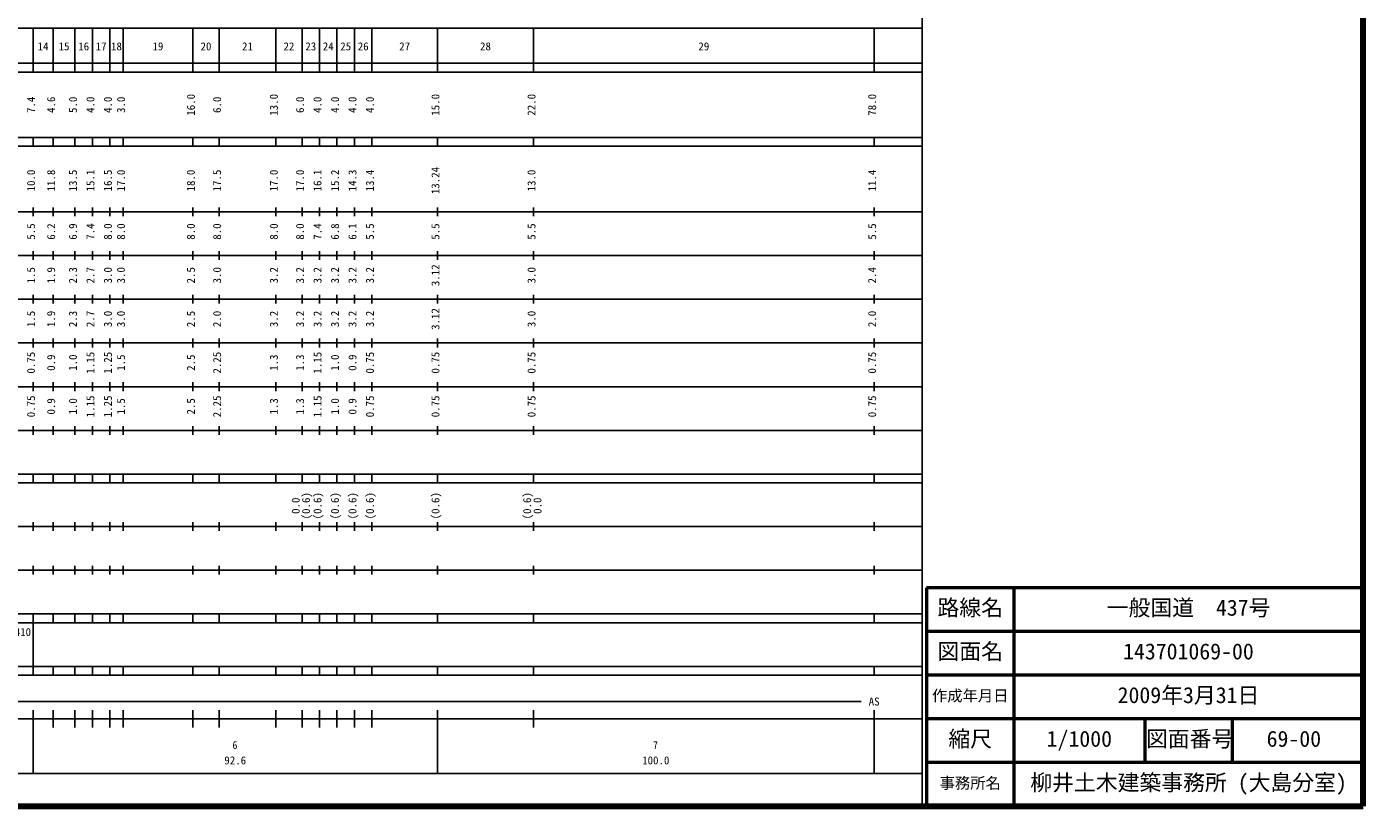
# Model space of a CAD drawing. Units: millimetres on the paper, enlarged 1000 times. Extents: x 40000 to 680000, y 20000 to 380000.
# Drawn here: x 373953 to 680000, y 20000 to 198357 of the extents above; entities that cross this region are included whole.
import ezdxf
from ezdxf.enums import TextEntityAlignment as Align

# ---------------------------------------------------------------- set-up
doc = ezdxf.new("R2010")
doc.units = ezdxf.units.MM
doc.header["$LTSCALE"] = 1000
for name, color, linetype, lineweight in [('M-TTL', 2, 'Continuous', 140), ('M-TTL-BAND', 7, 'Continuous', 25), ('M-TTL-FRAM', 2, 'Continuous', 50), ('M-TTL-LINE', 7, 'Continuous', 50)]:
    doc.layers.add(name, color=color, linetype=linetype, lineweight=lineweight)
doc.layers.add('M-TTL-TXT', color=7, linetype='Continuous')
doc.styles.add('ＭＳ ゴシック', font='')
doc.styles.get('ＭＳ ゴシック').set_extended_font_data('MS Gothic')

msp = doc.modelspace()

# ---------------------------------------------------------------- linework, layer by layer
at = {"layer": 'M-TTL'}
for p, q in [((680000, 20000), (680000, 380000)), ((40000, 20000), (680000, 20000))]:
    msp.add_line(p, q, dxfattribs=at)
at = {"layer": 'M-TTL-BAND'}
for p, q in [((579000, 20000), (579000, 370000)), ((68000, 198000), (579000, 198000)), ((375400, 188000), (375400, 198000)), ((380000, 188000), (380000, 198000)), ((385000, 188000), (385000, 198000)), ((389000, 188000), (389000, 198000)), ((393000, 188000), (393000, 198000)), ((396000, 188000), (396000, 198000)), ((412000, 188000), (412000, 198000)), ((418000, 188000), (418000, 198000)), ((431000, 188000), (431000, 198000)), ((437000, 188000), (437000, 198000)), ((441000, 188000), (441000, 198000)), ((445000, 188000), (445000, 198000)), ((449000, 188000), (449000, 198000)), ((453000, 188000), (453000, 198000)), ((468000, 188000), (468000, 198000)), ((490000, 188000), (490000, 198000)), ((568000, 188000), (568000, 198000)), ((40000, 190000), (579000, 190000)), ((40000, 188000), (579000, 188000)), ((40000, 173000), (579000, 173000)), ((375400, 171000), (375400, 173000)), ((380000, 171000), (380000, 173000)), ((385000, 171000), (385000, 173000)), ((389000, 171000), (389000, 173000)), ((393000, 171000), (393000, 173000)), ((396000, 171000), (396000, 173000)), ((412000, 171000), (412000, 173000)), ((418000, 171000), (418000, 173000)), ((431000, 171000), (431000, 173000)), ((437000, 171000), (437000, 173000)), ((441000, 171000), (441000, 173000)), ((445000, 171000), (445000, 173000)), ((449000, 171000), (449000, 173000)), ((453000, 171000), (453000, 173000)), ((468000, 171000), (468000, 173000)), ((490000, 171000), (490000, 173000)), ((568000, 171000), (568000, 173000)), ((40000, 171000), (579000, 171000)), ((375400, 155000), (375400, 157000)), ((380000, 155000), (380000, 157000)), ((385000, 155000), (385000, 157000)), ((389000, 155000), (389000, 157000)), ((393000, 155000), (393000, 157000)), ((396000, 155000), (396000, 157000)), ((412000, 155000), (412000, 157000)), ((418000, 155000), (418000, 157000)), ((431000, 155000), (431000, 157000)), ((437000, 155000), (437000, 157000)), ((441000, 155000), (441000, 157000)), ((445000, 155000), (445000, 157000)), ((449000, 155000), (449000, 157000)), ((453000, 155000), (453000, 157000)), ((468000, 155000), (468000, 157000)), ((490000, 155000), (490000, 157000)), ((568000, 155000), (568000, 157000)), ((40000, 156000), (579000, 156000)), ((375400, 145000), (375400, 147000)), ((380000, 145000), (380000, 147000)), ((385000, 145000), (385000, 147000)), ((389000, 145000), (389000, 147000)), ((393000, 145000), (393000, 147000)), ((396000, 145000), (396000, 147000)), ((412000, 145000), (412000, 147000)), ((418000, 145000), (418000, 147000)), ((431000, 145000), (431000, 147000)), ((437000, 145000), (437000, 147000)), ((441000, 145000), (441000, 147000)), ((445000, 145000), (445000, 147000)), ((449000, 145000), (449000, 147000)), ((453000, 145000), (453000, 147000)), ((468000, 145000), (468000, 147000)), ((490000, 145000), (490000, 147000)), ((568000, 145000), (568000, 147000)), ((46000, 146000), (579000, 146000)), ((52000, 136000), (579000, 136000)), ((375400, 135000), (375400, 137000)), ((380000, 135000), (380000, 137000)), ((385000, 135000), (385000, 137000)), ((389000, 135000), (389000, 137000)), ((393000, 135000), (393000, 137000)), ((396000, 135000), (396000, 137000)), ((412000, 135000), (412000, 137000)), ((418000, 135000), (418000, 137000)), ((431000, 135000), (431000, 137000)), ((437000, 135000), (437000, 137000)), ((441000, 135000), (441000, 137000)), ((445000, 135000), (445000, 137000)), ((449000, 135000), (449000, 137000)), ((453000, 135000), (453000, 137000)), ((468000, 135000), (468000, 137000)), ((490000, 135000), (490000, 137000)), ((568000, 135000), (568000, 137000)), ((46000, 126000), (579000, 126000)), ((375400, 125000), (375400, 127000)), ((380000, 125000), (380000, 127000)), ((385000, 125000), (385000, 127000)), ((389000, 125000), (389000, 127000)), ((393000, 125000), (393000, 127000)), ((396000, 125000), (396000, 127000)), ((412000, 125000), (412000, 127000)), ((418000, 125000), (418000, 127000)), ((431000, 125000), (431000, 127000)), ((437000, 125000), (437000, 127000)), ((441000, 125000), (441000, 127000)), ((445000, 125000), (445000, 127000)), ((449000, 125000), (449000, 127000)), ((453000, 125000), (453000, 127000)), ((468000, 125000), (468000, 127000)), ((490000, 125000), (490000, 127000)), ((568000, 125000), (568000, 127000)), ((375400, 115000), (375400, 117000)), ((380000, 115000), (380000, 117000)), ((385000, 115000), (385000, 117000)), ((389000, 115000), (389000, 117000)), ((393000, 115000), (393000, 117000)), ((396000, 115000), (396000, 117000)), ((412000, 115000), (412000, 117000)), ((418000, 115000), (418000, 117000)), ((431000, 115000), (431000, 117000)), ((437000, 115000), (437000, 117000)), ((441000, 115000), (441000, 117000)), ((445000, 115000), (445000, 117000)), ((449000, 115000), (449000, 117000)), ((453000, 115000), (453000, 117000)), ((468000, 115000), (468000, 117000)), ((490000, 115000), (490000, 117000)), ((568000, 115000), (568000, 117000)), ((52000, 116000), (579000, 116000)), ((46000, 106000), (579000, 106000)), ((375400, 105000), (375400, 107000)), ((380000, 105000), (380000, 107000)), ((385000, 105000), (385000, 107000)), ((389000, 105000), (389000, 107000)), ((393000, 105000), (393000, 107000)), ((396000, 105000), (396000, 107000)), ((412000, 105000), (412000, 107000)), ((418000, 105000), (418000, 107000)), ((431000, 105000), (431000, 107000)), ((437000, 105000), (437000, 107000)), ((441000, 105000), (441000, 107000)), ((445000, 105000), (445000, 107000)), ((449000, 105000), (449000, 107000)), ((453000, 105000), (453000, 107000)), ((468000, 105000), (468000, 107000)), ((490000, 105000), (490000, 107000)), ((568000, 105000), (568000, 107000)), ((40000, 96000), (579000, 96000)), ((375400, 94000), (375400, 96000)), ((380000, 94000), (380000, 96000)), ((385000, 94000), (385000, 96000)), ((389000, 94000), (389000, 96000)), ((393000, 94000), (393000, 96000)), ((396000, 94000), (396000, 96000)), ((412000, 94000), (412000, 96000)), ((418000, 94000), (418000, 96000)), ((431000, 94000), (431000, 96000)), ((437000, 94000), (437000, 96000)), ((441000, 94000), (441000, 96000)), ((445000, 94000), (445000, 96000)), ((449000, 94000), (449000, 96000)), ((453000, 94000), (453000, 96000)), ((468000, 94000), (468000, 96000)), ((490000, 94000), (490000, 96000)), ((568000, 94000), (568000, 96000)), ((40000, 94000), (579000, 94000)), ((49000, 84000), (579000, 84000)), ((375400, 83000), (375400, 85000)), ((380000, 83000), (380000, 85000)), ((385000, 83000), (385000, 85000)), ((389000, 83000), (389000, 85000)), ((393000, 83000), (393000, 85000)), ((396000, 83000), (396000, 85000)), ((412000, 83000), (412000, 85000)), ((418000, 83000), (418000, 85000)), ((431000, 83000), (431000, 85000)), ((437000, 83000), (437000, 85000)), ((441000, 83000), (441000, 85000)), ((445000, 83000), (445000, 85000)), ((449000, 83000), (449000, 85000)), ((453000, 83000), (453000, 85000)), ((468000, 83000), (468000, 85000)), ((490000, 83000), (490000, 85000)), ((568000, 83000), (568000, 85000)), ((40000, 74000), (579000, 74000)), ((375400, 73000), (375400, 75000)), ((380000, 73000), (380000, 75000)), ((385000, 73000), (385000, 75000)), ((389000, 73000), (389000, 75000)), ((393000, 73000), (393000, 75000)), ((396000, 73000), (396000, 75000)), ((412000, 73000), (412000, 75000)), ((418000, 73000), (418000, 75000)), ((431000, 73000), (431000, 75000)), ((437000, 73000), (437000, 75000)), ((441000, 73000), (441000, 75000)), ((445000, 73000), (445000, 75000)), ((449000, 73000), (449000, 75000)), ((453000, 73000), (453000, 75000)), ((468000, 73000), (468000, 75000)), ((490000, 73000), (490000, 75000)), ((568000, 73000), (568000, 75000)), ((40000, 64000), (579000, 64000)), ((40000, 62000), (579000, 62000)), ((375400, 62000), (375400, 64000)), ((375400, 52000), (375400, 62000)), ((380000, 62000), (380000, 64000)), ((385000, 62000), (385000, 64000)), ((389000, 62000), (389000, 64000)), ((393000, 62000), (393000, 64000)), ((396000, 62000), (396000, 64000)), ((412000, 62000), (412000, 64000)), ((418000, 62000), (418000, 64000)), ((431000, 62000), (431000, 64000)), ((437000, 62000), (437000, 64000)), ((441000, 62000), (441000, 64000)), ((445000, 62000), (445000, 64000)), ((449000, 62000), (449000, 64000)), ((453000, 62000), (453000, 64000)), ((468000, 62000), (468000, 64000)), ((490000, 62000), (490000, 64000)), ((568000, 62000), (568000, 64000)), ((40000, 52000), (579000, 52000)), ((40000, 50000), (579000, 50000)), ((375400, 50000), (375400, 52000)), ((380000, 50000), (380000, 52000)), ((385000, 50000), (385000, 52000)), ((389000, 50000), (389000, 52000)), ((393000, 50000), (393000, 52000)), ((396000, 50000), (396000, 52000)), ((412000, 50000), (412000, 52000)), ((418000, 50000), (418000, 52000)), ((431000, 50000), (431000, 52000)), ((437000, 50000), (437000, 52000)), ((441000, 50000), (441000, 52000)), ((445000, 50000), (445000, 52000)), ((449000, 50000), (449000, 52000)), ((453000, 50000), (453000, 52000)), ((468000, 50000), (468000, 52000)), ((490000, 50000), (490000, 52000)), ((568000, 50000), (568000, 52000)), ((71000, 44000), (565000, 44000)), ((40000, 40000), (579000, 40000)), ((375400, 27500), (375400, 42000)), ((380000, 38000), (380000, 42000)), ((385000, 38000), (385000, 42000)), ((389000, 38000), (389000, 42000)), ((393000, 38000), (393000, 42000)), ((396000, 38000), (396000, 42000)), ((412000, 38000), (412000, 42000)), ((418000, 38000), (418000, 42000)), ((431000, 38000), (431000, 42000)), ((437000, 38000), (437000, 42000)), ((441000, 38000), (441000, 42000)), ((445000, 38000), (445000, 42000)), ((449000, 38000), (449000, 42000)), ((453000, 38000), (453000, 42000)), ((468000, 27500), (468000, 42000)), ((490000, 38000), (490000, 42000)), ((568000, 27500), (568000, 42000)), ((68000, 27500), (579000, 27500))]:
    msp.add_line(p, q, dxfattribs=at)
at = {"layer": 'M-TTL-FRAM'}
for p, q in [((680000, 70000), (580000, 70000)), ((580000, 70000), (580000, 20000))]:
    msp.add_line(p, q, dxfattribs=at)
at = {"layer": 'M-TTL-LINE'}
for p, q in [((600000, 70000), (600000, 20000)), ((680000, 60000), (580000, 60000)), ((680000, 50000), (580000, 50000)), ((680000, 40000), (580000, 40000)), ((630000, 40000), (630000, 30000)), ((650000, 40000), (650000, 30000)), ((680000, 30000), (580000, 30000))]:
    msp.add_line(p, q, dxfattribs=at)

# ---------------------------------------------------------------- texts
at = {"layer": 'M-TTL-BAND', "style": 'ＭＳ ゴシック'}
for s, p in [('14', (376450, 192405)), ('15', (381250, 192405)), ('16', (385750, 192405)), ('17', (389750, 192405)), ('18', (393250, 192405)), ('19', (402750, 192405)), ('20', (413750, 192405)), ('21', (423250, 192405)), ('22', (432750, 192405)), ('23', (437750, 192405)), ('24', (441750, 192405)), ('25', (445750, 192405)), ('26', (449750, 192405)), ('27', (459250, 192405)), ('28', (477750, 192405)), ('29', (527750, 192405)), ('10410', (368700, 58405)), ('AS', (566750, 42500)), ('92.6', (419200, 29033)), ('100.0', (514875, 29033))]:
    msp.add_text(s, height=1833, dxfattribs=at).set_placement(p, align=Align.BOTTOM_LEFT)
for s, p in [('7.4', (376400, 178625)), ('4.6', (381000, 178625)), ('5.0', (386000, 178625)), ('4.0', (390000, 178625)), ('4.0', (394000, 178625)), ('3.0', (397000, 178625)), ('16.0', (413000, 178000)), ('6.0', (419000, 178625)), ('13.0', (432000, 178000)), ('6.0', (438000, 178625)), ('4.0', (442000, 178625)), ('4.0', (446000, 178625)), ('4.0', (450000, 178625)), ('4.0', (454000, 178625)), ('15.0', (469000, 178000)), ('22.0', (491000, 178000)), ('78.0', (569000, 178000)), ('10.0', (376400, 160674)), ('11.8', (381000, 160674)), ('13.5', (386000, 160674)), ('15.1', (390000, 160674)), ('16.5', (394000, 160674)), ('17.0', (397000, 160674)), ('18.0', (413000, 160674)), ('17.5', (419000, 160674)), ('17.0', (432000, 160674)), ('17.0', (438000, 160674)), ('16.1', (442000, 160674)), ('15.2', (446000, 160674)), ('14.3', (450000, 160674)), ('13.4', (454000, 160674)), ('13.24', (469000, 160049)), ('13.0', (491000, 160674)), ('11.4', (569000, 160674)), ('5.5', (376400, 149625)), ('6.2', (381000, 149625)), ('6.9', (386000, 149625)), ('7.4', (390000, 149625)), ('8.0', (394000, 149625)), ('8.0', (397000, 149625)), ('8.0', (413000, 149625)), ('8.0', (419000, 149625)), ('8.0', (432000, 149625)), ('8.0', (438000, 149625)), ('7.4', (442000, 149625)), ('6.8', (446000, 149625)), ('6.1', (450000, 149625)), ('5.5', (454000, 149625)), ('5.5', (469000, 149625)), ('5.5', (491000, 149625)), ('5.5', (569000, 149625)), ('3.12', (469000, 139000)), ('1.5', (376400, 139625)), ('1.9', (381000, 139625)), ('2.3', (386000, 139625)), ('2.7', (390000, 139625)), ('3.0', (394000, 139625)), ('3.0', (397000, 139625)), ('2.5', (413000, 139625)), ('3.0', (419000, 139625)), ('3.2', (432000, 139625)), ('3.2', (438000, 139625)), ('3.2', (442000, 139625)), ('3.2', (446000, 139625)), ('3.2', (450000, 139625)), ('3.2', (454000, 139625)), ('3.0', (491000, 139625)), ('2.4', (569000, 139625)), ('1.5', (376400, 129625)), ('1.9', (381000, 129625)), ('2.3', (386000, 129625)), ('2.7', (390000, 129625)), ('3.0', (394000, 129625)), ('3.0', (397000, 129625)), ('2.5', (413000, 129625)), ('2.0', (419000, 129625)), ('3.2', (432000, 129625)), ('3.2', (438000, 129625)), ('3.2', (442000, 129625)), ('3.2', (446000, 129625)), ('3.2', (450000, 129625)), ('3.2', (454000, 129625)), ('3.12', (469000, 129000)), ('3.0', (491000, 129625)), ('2.0', (569000, 129625)), ('0.75', (376400, 119000)), ('0.9', (381000, 119625)), ('1.0', (386000, 119625)), ('1.15', (390000, 119000)), ('1.25', (394000, 119000)), ('1.5', (397000, 119625)), ('2.5', (413000, 119625)), ('2.25', (419000, 119000)), ('1.3', (432000, 119625)), ('1.3', (438000, 119625)), ('1.15', (442000, 119000)), ('1.0', (446000, 119625)), ('0.9', (450000, 119625)), ('0.75', (454000, 119000)), ('0.75', (469000, 119000)), ('0.75', (491000, 119000)), ('0.75', (569000, 119000)), ('0.75', (376400, 109000)), ('1.15', (390000, 109000)), ('1.25', (394000, 109000)), ('2.25', (419000, 109000)), ('1.15', (442000, 109000)), ('0.75', (454000, 109000)), ('0.75', (469000, 109000)), ('0.75', (491000, 109000)), ('0.75', (569000, 109000)), ('0.9', (381000, 109625)), ('1.0', (386000, 109625)), ('1.5', (397000, 109625)), ('2.5', (413000, 109625)), ('1.3', (432000, 109625)), ('1.3', (438000, 109625)), ('1.0', (446000, 109625)), ('0.9', (450000, 109625)), ('0.0', (437000, 86889)), ('(0.6)', (439370, 85639)), ('(0.6)', (442000, 85639)), ('(0.6)', (446000, 85639)), ('(0.6)', (450000, 85639)), ('(0.6)', (454000, 85639)), ('(0.6)', (469000, 85639)), ('(0.6)', (490000, 85639)), ('0.0', (492370, 86889))]:
    msp.add_text(s, height=1833, rotation=90, dxfattribs=at).set_placement(p, align=Align.BOTTOM_LEFT)
at = {"layer": 'M-TTL-BAND', "style": 'ＭＳ ゴシック', "width": 0.9}
for s, p in [('6', (421075, 32523)), ('7', (517375, 32523))]:
    msp.add_text(s, height=1833, dxfattribs=at).set_placement(p, align=Align.BOTTOM_LEFT)
at = {"layer": 'M-TTL-TXT', "style": 'ＭＳ ゴシック'}
for s, height, p in [('路線名', 3666, (582500, 62500)), ('一般国道\u3000437号', 3666, (621250, 62500)), ('図面名', 3666, (582500, 52500)), ('143701069-00', 3666, (625000, 52500)), ('作成年月日', 2566, (581250, 43250)), ('2009年3月31日', 3666, (623750, 42500)), ('縮尺', 3666, (585000, 32500)), ('1/1000', 3666, (607500, 32500)), ('図面番号', 3666, (630250, 32500)), ('69-00', 3666, (657875, 32500)), ('柳井土木建築事務所 (大島分室)', 3666, (603750, 22500)), ('事務所名', 2566, (583000, 23250))]:
    msp.add_text(s, height=height, dxfattribs=at).set_placement(p, align=Align.BOTTOM_LEFT)

doc.saveas('drawing.dxf')
